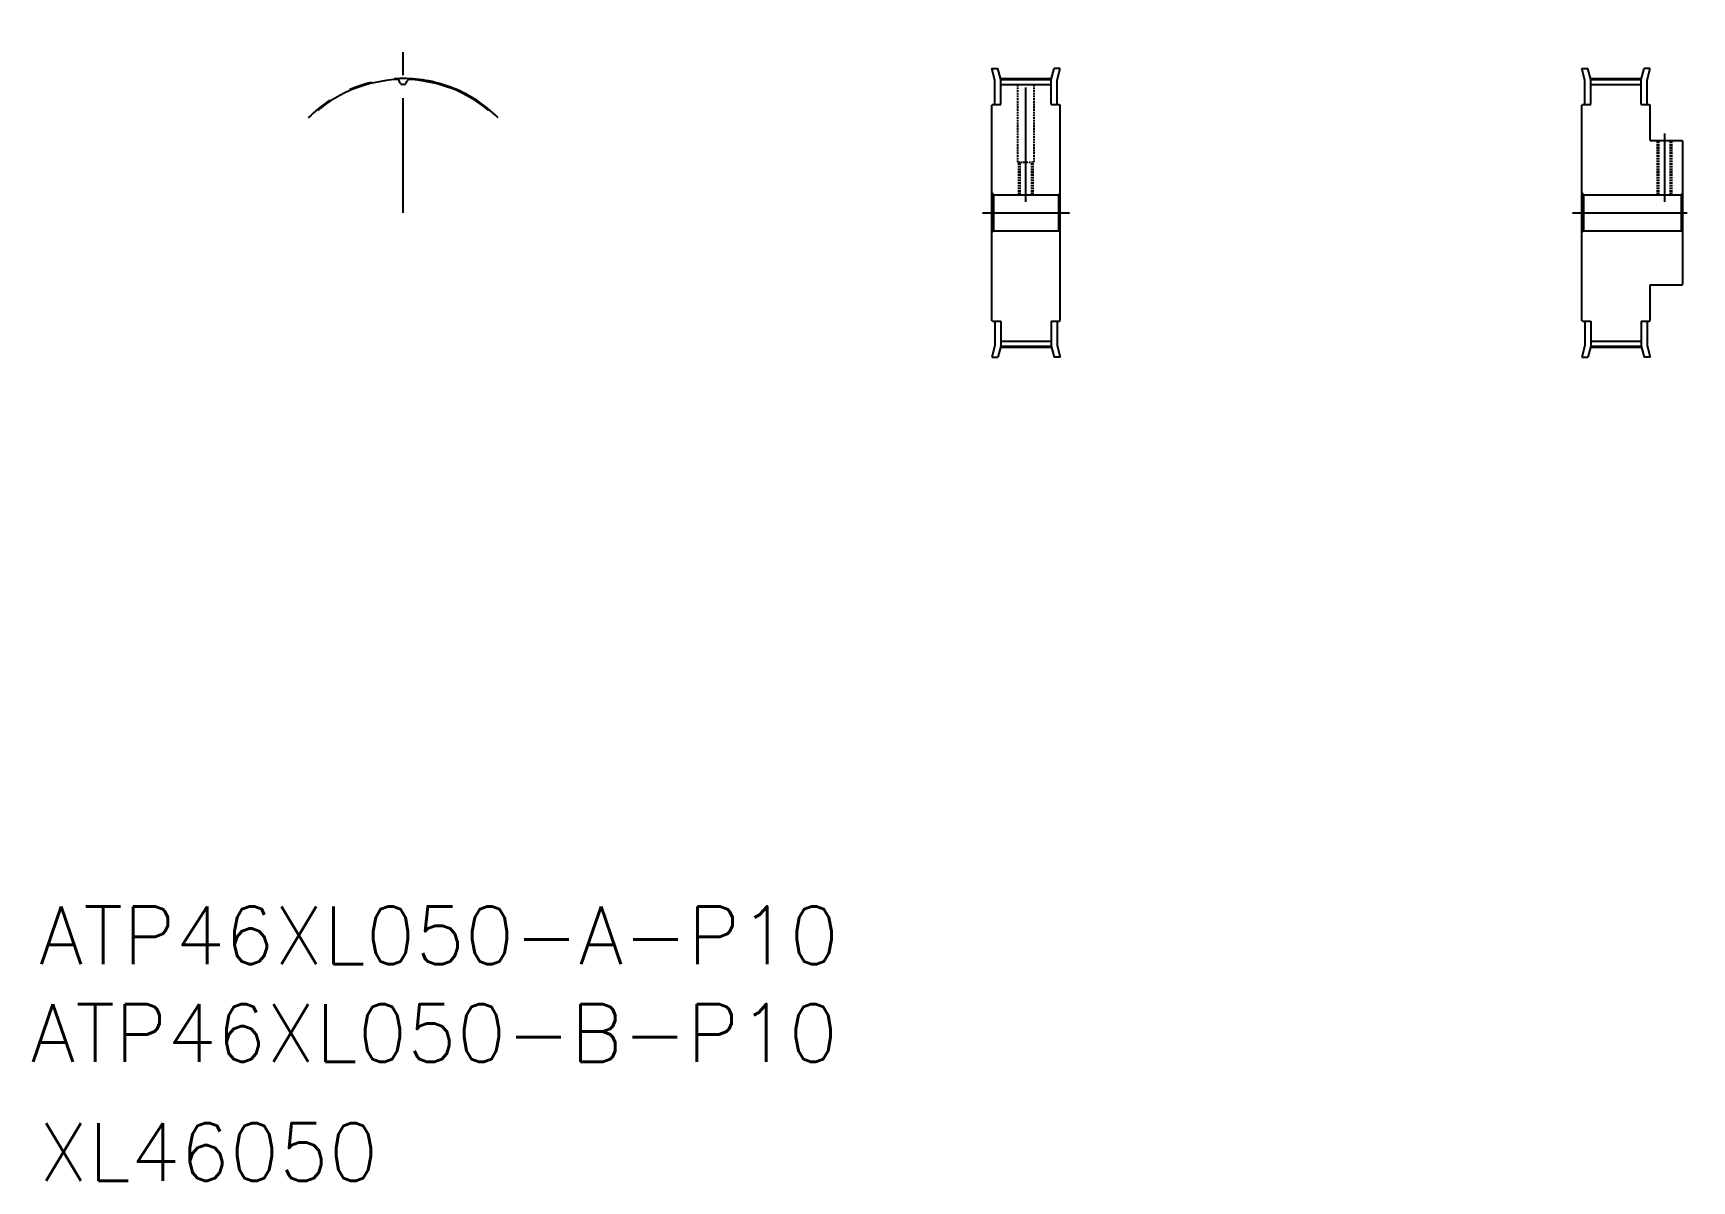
# Model space of a CAD drawing. Extents: x 45 to 504, y -168 to 150.
import ezdxf

# ---------------------------------------------------------------- set-up
doc = ezdxf.new("R2010")
doc.units = 0
doc.linetypes.add('CENTER', pattern=[50.8, 31.75, -6.35, 6.35, -6.35])
doc.linetypes.add('DASHED', pattern=[0.75, 0.5, -0.25])
doc.layers.get('0').update_dxf_attribs({"linetype": 'CONTINUOUS'})
doc.layers.add('CENTER', color=1, linetype='CENTER')
doc.styles.get("Standard").update_dxf_attribs({"font": 'txt', "bigfont": 'BIGFONT'})

msp = doc.modelspace()

# ---------------------------------------------------------------- linework, layer by layer
at = {"color": 7, "linetype": 'CONTINUOUS'}
for p, q in [((310.19, 140.55), (311.85, 140.55)), ((311.07, 137.27), (310.19, 140.55)), ((312.67, 137.48), (311.85, 140.55)), ((326.67, 137.48), (327.49, 140.55)), ((329.15, 140.55), (327.49, 140.55)), ((328.27, 137.27), (329.15, 140.55)), ((473.55, 140.55), (475.2, 140.55)), ((474.43, 137.27), (473.55, 140.55)), ((476.03, 137.48), (475.2, 140.55)), ((490.03, 137.48), (490.85, 140.55)), ((492.5, 140.55), (490.85, 140.55)), ((491.63, 137.27), (492.5, 140.55)), ((146.43, 136.43), (146.12, 137.09)), ((148.03, 136.43), (148.34, 137.09)), ((311.07, 130.55), (311.07, 137.27)), ((312.67, 137.48), (326.67, 137.48)), ((312.67, 130.55), (312.67, 137.48)), ((312.67, 136.08), (326.67, 136.08)), ((326.67, 130.55), (326.67, 137.48)), ((328.27, 130.55), (328.27, 137.27)), ((474.43, 130.55), (474.43, 137.27)), ((476.03, 137.48), (490.03, 137.48)), ((476.03, 130.55), (476.03, 137.48)), ((476.03, 136.08), (490.03, 136.08)), ((490.03, 130.55), (490.03, 137.48)), ((491.63, 130.55), (491.63, 137.27)), ((310.37, 130.55), (310.17, 130.35)), ((310.17, 70.75), (310.17, 130.35)), ((310.37, 130.55), (312.67, 130.55)), ((326.67, 130.55), (328.97, 130.55)), ((328.97, 130.55), (329.17, 130.35)), ((329.17, 70.75), (329.17, 130.35)), ((473.73, 130.55), (473.53, 130.35)), ((473.53, 70.75), (473.53, 130.35)), ((473.73, 130.55), (476.03, 130.55)), ((490.03, 130.55), (492.33, 130.55)), ((492.33, 130.55), (492.53, 130.35)), ((492.53, 120.55), (492.53, 130.35)), ((492.53, 120.55), (501.33, 120.55)), ((501.33, 120.55), (501.53, 120.35)), ((501.53, 80.75), (501.53, 120.35)), ((310.67, 105.55), (310.17, 106.05)), ((328.67, 105.55), (329.17, 106.05)), ((474.03, 105.55), (473.53, 106.05)), ((501.03, 105.55), (501.53, 106.05)), ((310.67, 105.55), (328.67, 105.55)), ((310.67, 105.55), (310.67, 95.55)), ((328.67, 105.55), (328.67, 95.55)), ((474.03, 105.55), (501.03, 105.55)), ((474.03, 105.55), (474.03, 95.55)), ((501.03, 105.55), (501.03, 95.55)), ((310.67, 95.55), (310.17, 95.05)), ((310.67, 95.55), (328.67, 95.55)), ((328.67, 95.55), (329.17, 95.05)), ((474.03, 95.55), (473.53, 95.05)), ((474.03, 95.55), (501.03, 95.55)), ((501.03, 95.55), (501.53, 95.05)), ((492.53, 70.75), (492.53, 80.55)), ((492.53, 80.55), (501.33, 80.55)), ((501.33, 80.55), (501.53, 80.75)), ((310.37, 70.55), (310.17, 70.75)), ((310.37, 70.55), (312.67, 70.55)), ((311.07, 70.55), (311.07, 63.82)), ((312.67, 70.55), (312.67, 63.61)), ((326.67, 70.55), (326.67, 63.61)), ((326.67, 70.55), (328.97, 70.55)), ((328.27, 70.55), (328.27, 63.82)), ((328.97, 70.55), (329.17, 70.75)), ((473.73, 70.55), (473.53, 70.75)), ((473.73, 70.55), (476.03, 70.55)), ((474.43, 70.55), (474.43, 63.82)), ((476.03, 70.55), (476.03, 63.61)), ((490.03, 70.55), (492.33, 70.55)), ((490.03, 70.55), (490.03, 63.61)), ((491.63, 70.55), (491.63, 63.82)), ((492.33, 70.55), (492.53, 70.75)), ((312.67, 65.01), (326.67, 65.01)), ((476.03, 65.01), (490.03, 65.01)), ((311.07, 63.82), (310.19, 60.55)), ((310.19, 60.55), (311.85, 60.55)), ((312.67, 63.61), (311.85, 60.55)), ((312.67, 63.61), (326.67, 63.61)), ((326.67, 63.61), (327.49, 60.55)), ((329.15, 60.55), (327.49, 60.55)), ((328.27, 63.82), (329.15, 60.55)), ((474.43, 63.82), (473.55, 60.55)), ((473.55, 60.55), (475.2, 60.55)), ((476.03, 63.61), (475.2, 60.55)), ((476.03, 63.61), (490.03, 63.61)), ((490.03, 63.61), (490.85, 60.55)), ((492.5, 60.55), (490.85, 60.55)), ((491.63, 63.82), (492.5, 60.55))]:
    msp.add_line(p, q, dxfattribs=at)
at = {"color": 3, "linetype": 'DASHED'}
for p, q in [((317.42, 114.55), (317.42, 136.08)), ((321.92, 114.55), (321.92, 136.08)), ((494.53, 105.55), (494.53, 120.55)), ((494.9, 105.55), (494.9, 120.55)), ((498.15, 105.55), (498.15, 120.55)), ((498.53, 105.55), (498.53, 120.55)), ((317.42, 114.55), (321.92, 114.55)), ((317.67, 105.55), (317.67, 114.55)), ((318.05, 105.55), (318.05, 114.55)), ((321.29, 105.55), (321.29, 114.55)), ((321.67, 105.55), (321.67, 114.55))]:
    msp.add_line(p, q, dxfattribs=at)
at = {"color": 7, "linetype": 'CONTINUOUS'}
for centre, radius, start, end in [((147.23, 100.55), 36.93, 92.6214, 130), ((145.57, 136.83), 0.61, 25, 92.6214), ((146.98, 136.69), 0.61, 205, 270.3941), ((147.23, 100.55), 35.53, 89.6059, 90.3941), ((147.48, 136.69), 0.61, 269.6059, 335), ((148.89, 136.83), 0.61, 87.3786, 155), ((147.23, 100.55), 36.93, 50, 87.3786)]:
    msp.add_arc(centre, radius, start, end, dxfattribs=at)
at = {"layer": 'CENTER', "color": 1, "linetype": 'CENTER'}
for p, q in [((147.23, 100.55), (147.23, 150.31)), ((319.67, 103.55), (319.67, 139.74)), ((312.67, 137.74), (326.67, 137.74)), ((476.03, 137.74), (490.03, 137.74)), ((496.53, 103.55), (496.53, 122.55)), ((307.67, 100.55), (331.67, 100.55)), ((471.03, 100.55), (504.03, 100.55)), ((312.67, 63.36), (326.67, 63.36)), ((476.03, 63.36), (490.03, 63.36))]:
    msp.add_line(p, q, dxfattribs=at)
msp.add_arc((147.23, 100.55), 37.19, 45, 135, dxfattribs=at)

# ---------------------------------------------------------------- texts
at = {"color": 7, "linetype": 'CONTINUOUS'}
for s, p in [('ATP46XL050-A-P10', (46.36, -107.59)), ('ATP46XL050-B-P10', (44.09, -134.64)), ('XL46050', (46.36, -167.59))]:
    msp.add_text(s, height=16, dxfattribs=at).set_placement(p)

doc.saveas('drawing.dxf')
